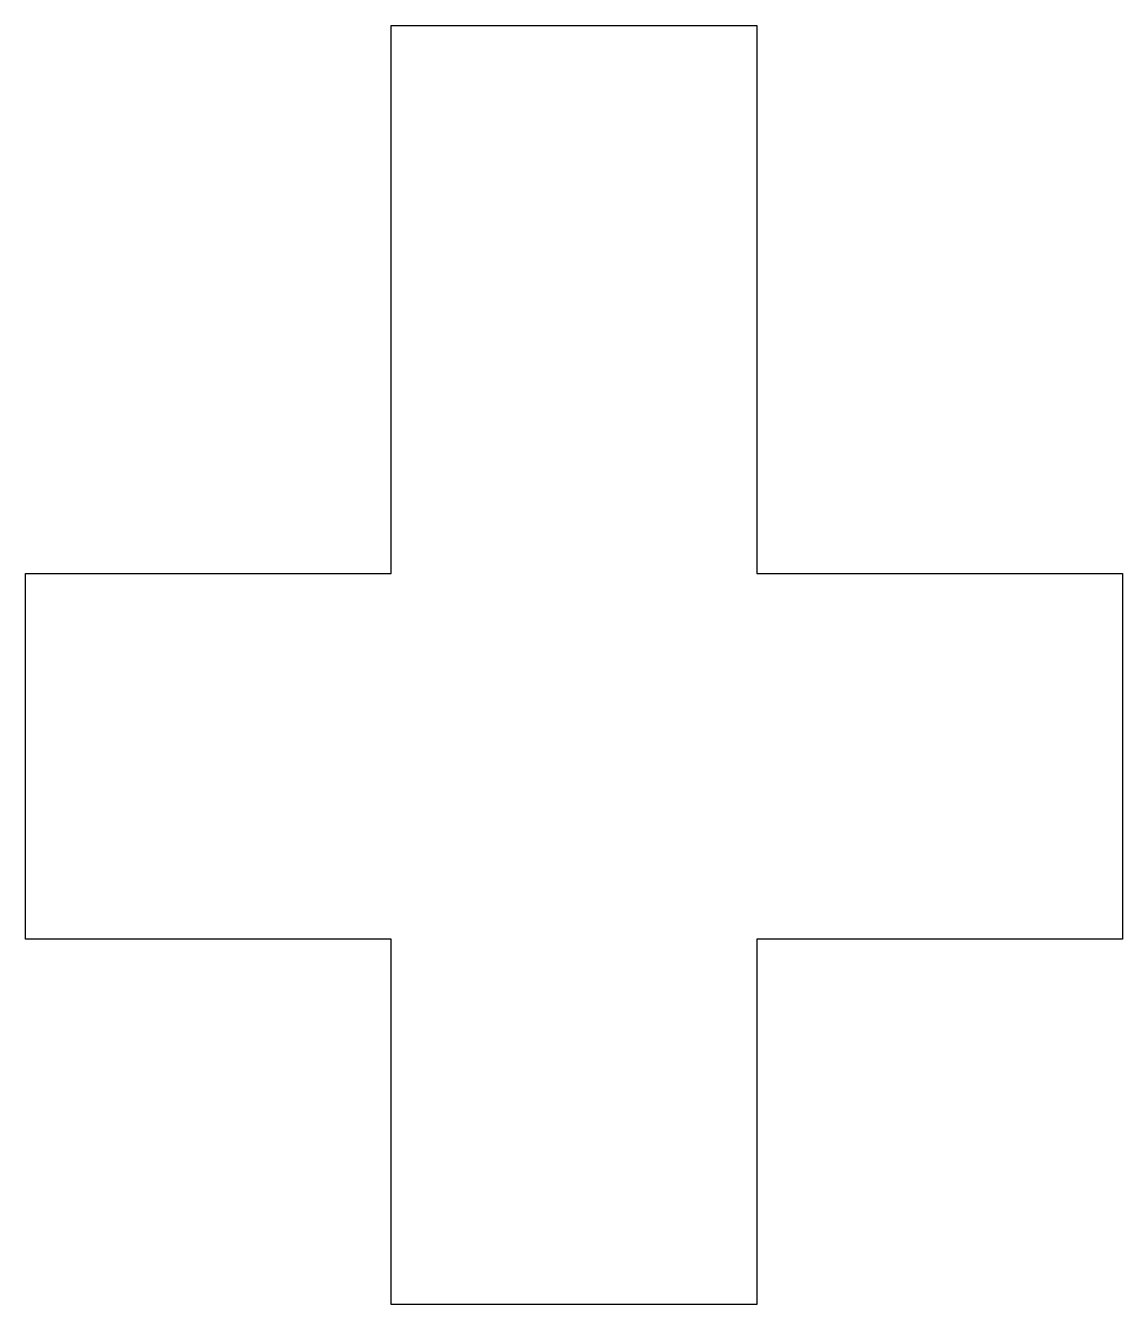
# Model space of a CAD drawing. Header units: millimetres. Extents: x 107.4 to 167.4, y 55.7 to 125.7.
import ezdxf

# ---------------------------------------------------------------- set-up
doc = ezdxf.new("R2010")
doc.units = ezdxf.units.MM
doc.header["$MEASUREMENT"] = 0

msp = doc.modelspace()

# ---------------------------------------------------------------- linework, layer by layer
msp.add_lwpolyline([(127.438, 125.745), (147.438, 125.745), (147.438, 95.745), (167.438, 95.745), (167.438, 75.745), (147.438, 75.745), (147.438, 55.745), (127.438, 55.745), (127.438, 75.745), (107.438, 75.745), (107.438, 95.745), (127.438, 95.745)], close=True)

doc.saveas('drawing.dxf')
